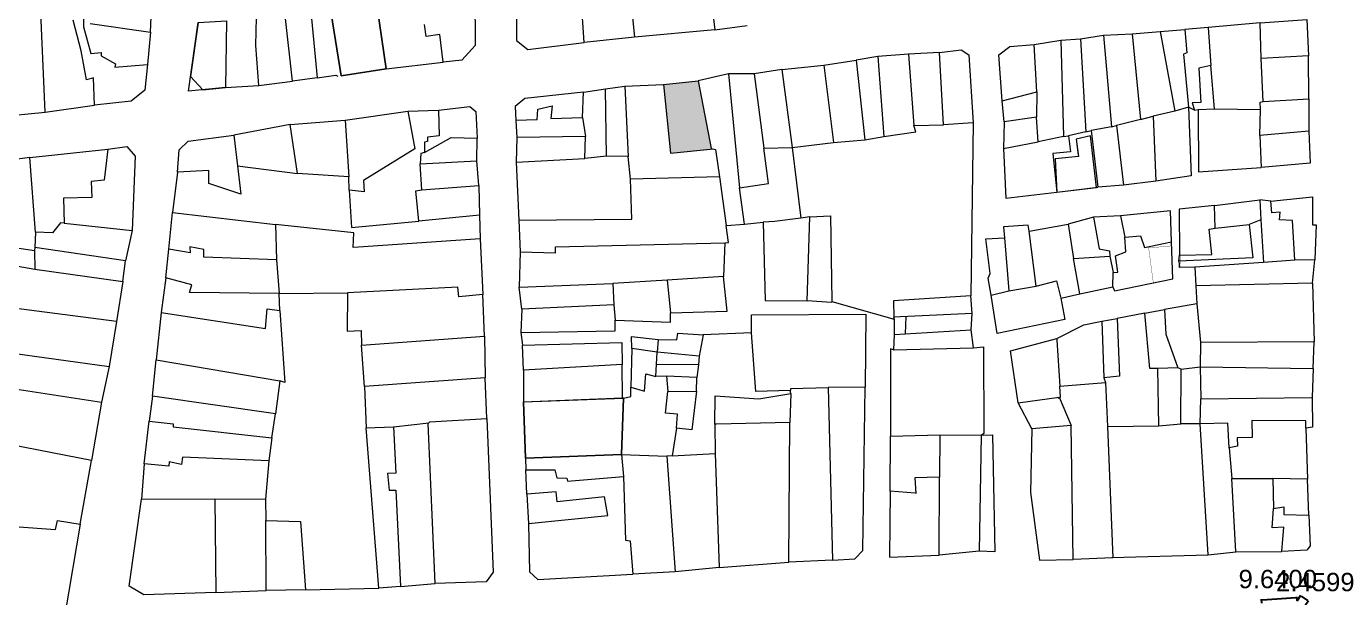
# Model space of a CAD drawing. Header units: millimetres. Extents: x 613361 to 614677, y 1317501 to 1318598.
# Drawn here: x 613711.9 to 614068.2, y 1318189.5 to 1318345.1 of the extents above; entities that cross this region are included whole.
import ezdxf

# ---------------------------------------------------------------- set-up
doc = ezdxf.new("R2010")
doc.units = ezdxf.units.MM
doc.header["$PDMODE"] = 35
doc.header["$PDSIZE"] = 0.5
for name, color, linetype in [('2', 7, 'Continuous'), ('6', 7, 'Continuous'), ('CVL_CUADCON_LIN', 8, 'Continuous'), ('CVL_CUADCON_TIT', 1, 'Continuous')]:
    doc.layers.add(name, color=color, linetype=linetype)
doc.layers.add('Nivel 2', color=7, linetype='Continuous', lineweight=0)
doc.styles.add('HECTOR LOPEZ', font='arial.ttf')
doc.dimstyles.get("Standard").update_dxf_attribs({"dimtxt": 5, "dimasz": 0.18, "dimexe": 0.18, "dimexo": 0.0625, "dimgap": 0.09, "dimtad": 0, "dimtih": 1, "dimtoh": 1, "dimdec": 4, "dimzin": 0, "dimdsep": 46, "dimtxsty": 'HECTOR LOPEZ', "dimcen": 0.09, "dimadec": 0, "dimazin": 0, "dimtfac": 1, "dimtdec": 4, "dimtofl": 0, "dimtmove": 2, "dimatfit": 3, "dimfxl": 0.18, "dimtolj": 1, "dimtzin": 0, "dimarcsym": 0})

# ---------------------------------------------------------------- blocks, each defined once
blk = doc.blocks.new('*D302')
at = {"color": 0, "linetype": 'ByBlock', "lineweight": -2, "transparency": 16777216}
for p, q in [((614048.52, 1318188), (614048.44, 1318189.09)), ((614048.64, 1318188.92), (614057.89, 1318189.59)), ((614058.14, 1318188.69), (614058.06, 1318189.78))]:
    blk.add_line(p, q, dxfattribs=at)
at = {"color": 0, "linetype": 'ByBlock', "transparency": 16777216}
for points in [[(614048.64, 1318188.95), (614048.64, 1318188.89), (614048.46, 1318188.91)], [(614057.89, 1318189.62), (614057.9, 1318189.56), (614058.07, 1318189.6)]]:
    blk.add_solid(points, dxfattribs=at)
at = {"layer": 'Defpoints', "color": 0, "linetype": 'ByBlock', "transparency": 16777216}
for p in [(614058.07, 1318189.6), (614048.53, 1318187.94), (614058.14, 1318188.63)]:
    blk.add_point(p, dxfattribs=at)
at = {"color": 0, "linetype": 'ByBlock', "lineweight": 0, "transparency": 16777216, "insert": (614052.88, 1318194.57), "char_height": 5, "attachment_point": 5, "style": 'HECTOR LOPEZ'}
blk.add_mtext('\\A1;9.6400', dxfattribs=at)
blk = doc.blocks.new('*D303')
at = {"color": 0, "linetype": 'ByBlock', "lineweight": -2, "transparency": 16777216}
for p, q in [((614058.18, 1318188.68), (614059.2, 1318190.19)), ((614059.25, 1318189.94), (614060.99, 1318188.76)), ((614060.21, 1318187.3), (614061.24, 1318188.8))]:
    blk.add_line(p, q, dxfattribs=at)
at = {"color": 0, "linetype": 'ByBlock', "transparency": 16777216}
for points in [[(614059.27, 1318189.96), (614059.23, 1318189.91), (614059.1, 1318190.04)], [(614061, 1318188.78), (614060.97, 1318188.73), (614061.14, 1318188.66)]]:
    blk.add_solid(points, dxfattribs=at)
at = {"layer": 'Defpoints', "color": 0, "linetype": 'ByBlock', "transparency": 16777216}
for p in [(614058.14, 1318188.63), (614060.18, 1318187.25), (614061.14, 1318188.66)]:
    blk.add_point(p, dxfattribs=at)
at = {"color": 0, "linetype": 'ByBlock', "lineweight": 0, "transparency": 16777216, "insert": (614063.12, 1318193.75), "char_height": 5, "attachment_point": 5, "style": 'HECTOR LOPEZ'}
blk.add_mtext('\\A1;2.4599', dxfattribs=at)

msp = doc.modelspace()

# ---------------------------------------------------------------- hatches: boundary and pattern name
at = {"true_color": 0x000000}
h = msp.add_hatch(color=18, dxfattribs=at)
h.dxf.hatch_style = 1
h.paths.add_polyline_path([(613894.95265, 1318330.20779), (613885.50765, 1318329.18979), (613887.45465, 1318310.46079), (613898.55923, 1318311.60833)])

# ---------------------------------------------------------------- linework, layer by layer
at = {"color": 1, "linetype": 'ByBlock', "lineweight": 0, "flags": 128}
for points in [[(613766.19765, 1318328.37079), (613756.17948, 1318327.3679), (613758.81965, 1318346.10579), (613766.54065, 1318346.50379), (613766.19765, 1318328.37079)], [(614001.82364, 1318315.26507), (613997.92991, 1318314.34919)], [(613997.92991, 1318314.34919), (613998.51691, 1318309.98419)], [(613997.92991, 1318314.34919), (613998.56965, 1318309.59201)], [(614003.48723, 1318301.16285), (614001.82364, 1318315.26507)], [(613998.56965, 1318309.59201), (613992.20159, 1318308.95341)], [(613998.56965, 1318309.59201), (613992.35021, 1318308.97466)], [(613992.65765, 1318299.92579), (614003.48723, 1318301.16285)]]:
    msp.add_lwpolyline(points, dxfattribs=at)
msp.add_lwpolyline([(613992.65765, 1318299.92579), (614003.48723, 1318301.16285), (614001.82364, 1318315.26507), (613997.92991, 1318314.34919), (613998.56965, 1318309.59201), (613992.20159, 1318308.95341)], close=True, dxfattribs=at)
at = {"color": 1, "linetype": 'ByBlock', "lineweight": 0}
msp.add_lwpolyline([(613847.43065, 1318242.84179), (613874.66065, 1318243.85779), (613874.14765, 1318228.46679), (613847.98465, 1318227.45679), (613847.37734, 1318242.83969)], dxfattribs=at)
at = {"layer": '2', "color": 1, "linetype": 'ByBlock', "lineweight": 0}
for p, q in [((613895.99665, 1318374.19579), (613899.48965, 1318344.09779)), ((613874.61965, 1318371.63779), (613877.65165, 1318342.04579)), ((613863.94065, 1318340.59779), (613862.25265, 1318366.59179)), ((613788.19065, 1318362.31779), (613791.23265, 1318331.05079)), ((613717.10065, 1318321.69779), (613715.62065, 1318354.95479)), ((613727.54465, 1318349.68879), (613727.52465, 1318344.86379)), ((613745.82765, 1318343.39179), (613746.18065, 1318351.82479)), ((613726.95565, 1318338.35979), (613724.71765, 1318346.72779)), ((613729.39865, 1318345.78879), (613745.82765, 1318343.39179)), ((613766.54065, 1318346.50379), (613766.19765, 1318328.37079)), ((613774.50965, 1318339.79379), (613774.71565, 1318347.46379)), ((613784.47965, 1318330.09879), (613782.48765, 1318348.01479)), ((614048.11265, 1318345.99479), (614033.94365, 1318344.69679)), ((614048.37765, 1318336.24479), (614048.11265, 1318345.99479)), ((613727.52465, 1318344.86379), (613729.55165, 1318337.66379)), ((613745.82765, 1318343.39179), (613744.96765, 1318334.60079)), ((613820.93965, 1318342.28779), (613820.46265, 1318345.48479)), ((613824.59565, 1318342.81579), (613820.93965, 1318342.28779)), ((613825.50665, 1318335.25379), (613824.59565, 1318342.81579)), ((613877.65165, 1318342.04579), (613863.94065, 1318340.59779)), ((613899.48965, 1318344.09779), (613877.65165, 1318342.04579)), ((613899.48965, 1318344.09779), (613908.32365, 1318345.26479)), ((613999.15465, 1318341.60779), (614005.44965, 1318342.60779)), ((614005.44965, 1318342.60779), (614013.22165, 1318342.95579)), ((614005.44965, 1318342.60779), (614007.58765, 1318317.63279)), ((614013.22165, 1318342.95579), (614020.83965, 1318343.65879)), ((614013.22165, 1318342.95579), (614015.45165, 1318319.70779)), ((614020.83965, 1318343.65879), (614027.59465, 1318344.20379)), ((614020.83965, 1318343.65879), (614024.83865, 1318321.94379)), ((614033.94365, 1318344.69679), (614027.59465, 1318344.20379)), ((614027.59465, 1318344.20379), (614028.09265, 1318337.80779)), ((614033.94365, 1318344.69679), (614034.66865, 1318334.39079)), ((613775.28965, 1318328.87879), (613774.50965, 1318339.79379)), ((613986.51065, 1318340.06379), (613993.76965, 1318341.27279)), ((613987.20165, 1318327.16779), (613986.51065, 1318340.06379)), ((613993.76965, 1318341.27279), (613999.15465, 1318341.60779)), ((613993.76965, 1318341.27279), (613994.54465, 1318315.07079)), ((613999.15465, 1318341.60779), (614000.58365, 1318316.32379)), ((613728.37765, 1318330.49579), (613726.95565, 1318338.35979)), ((613729.55165, 1318337.66379), (613732.34465, 1318337.93279)), ((613732.34465, 1318337.93279), (613732.40165, 1318336.96879)), ((613732.40165, 1318336.96879), (613736.27765, 1318334.80679)), ((613810.0388, 1318333.47283), (613825.50665, 1318335.25379)), ((613929.22665, 1318334.46179), (613938.00865, 1318335.83179)), ((613943.89765, 1318336.77879), (613938.00865, 1318335.83179)), ((613938.00865, 1318335.83179), (613940.43165, 1318314.10879)), ((613952.27765, 1318337.43479), (613943.89765, 1318336.77879)), ((613943.89765, 1318336.77879), (613945.60965, 1318315.00079)), ((613960.71065, 1318337.88879), (613952.27765, 1318337.43479)), ((613952.27765, 1318337.43479), (613953.77165, 1318317.99179)), ((613961.85065, 1318318.23979), (613960.71065, 1318337.88879)), ((614028.09265, 1318337.80779), (614027.23065, 1318337.44779)), ((614027.23065, 1318337.44779), (614028.59165, 1318323.03179)), ((614061.27965, 1318336.97779), (614048.37765, 1318336.24479)), ((614048.90865, 1318324.56679), (614048.37765, 1318336.24479)), ((614061.30265, 1318325.29679), (614061.27965, 1318336.97779)), ((613736.27765, 1318334.80679), (613736.13065, 1318333.89179)), ((613736.13065, 1318333.89179), (613744.96765, 1318334.60079)), ((613791.23265, 1318331.05079), (613796.30965, 1318331.68779)), ((613796.30965, 1318331.68779), (613796.87065, 1318331.43779)), ((613903.22365, 1318332.13279), (613894.95265, 1318330.20779)), ((613910.23565, 1318332.12179), (613903.22365, 1318332.13279)), ((613903.22365, 1318332.13279), (613906.21365, 1318301.06779)), ((613917.74965, 1318333.28079), (613910.23565, 1318332.12179)), ((613910.23565, 1318332.12179), (613912.85365, 1318311.87179)), ((613917.74965, 1318333.28079), (613929.22665, 1318334.46179)), ((613917.74965, 1318333.28079), (613920.57665, 1318312.01679)), ((613929.22665, 1318334.46179), (613931.84865, 1318313.39979)), ((614034.66865, 1318334.39079), (614031.37065, 1318333.66179)), ((614031.37065, 1318333.66179), (614031.93765, 1318324.31979)), ((614035.60765, 1318322.56279), (614034.66865, 1318334.39079)), ((613730.25365, 1318331.01479), (613728.37765, 1318330.49579)), ((613730.55465, 1318323.55079), (613730.25365, 1318331.01479)), ((613766.19765, 1318328.37079), (613775.28965, 1318328.87879)), ((613775.28965, 1318328.87879), (613784.47965, 1318330.09879)), ((613791.23265, 1318331.05079), (613784.47965, 1318330.09879)), ((613863.77065, 1318327.13879), (613869.71065, 1318327.98479)), ((613869.71065, 1318327.98479), (613874.99165, 1318328.72479)), ((613869.97865, 1318309.70279), (613869.71065, 1318327.98479)), ((613874.99165, 1318328.72479), (613885.50765, 1318329.18979)), ((613874.99165, 1318328.72479), (613875.92465, 1318309.58379)), ((613885.50765, 1318329.18979), (613894.95265, 1318330.20779)), ((613885.50765, 1318329.18979), (613887.45465, 1318310.46079)), ((613894.95265, 1318330.20779), (613898.52365, 1318311.79179)), ((613863.50965, 1318320.17979), (613863.77065, 1318327.13879)), ((613977.81665, 1318324.72879), (613987.20165, 1318327.16779)), ((613978.30965, 1318318.99279), (613977.81665, 1318324.72879)), ((613987.20165, 1318327.16779), (613987.19465, 1318320.26079)), ((614031.93765, 1318324.31979), (614029.60065, 1318324.20479)), ((614029.60065, 1318324.20479), (614030.17165, 1318322.22779)), ((614048.09665, 1318324.35979), (614048.90865, 1318324.56679)), ((614048.15965, 1318322.42979), (614048.09665, 1318324.35979)), ((614048.90865, 1318324.56679), (614061.30265, 1318325.29679)), ((614061.30265, 1318325.29679), (614061.35765, 1318316.51079)), ((613699.58065, 1318319.92379), (613717.10065, 1318321.69779)), ((613717.10065, 1318321.69779), (613730.55465, 1318323.55079)), ((613798.82565, 1318319.46279), (613815.88465, 1318321.89379)), ((613815.88465, 1318321.89379), (613824.26765, 1318322.24579)), ((613815.88465, 1318321.89379), (613817.77865, 1318311.69679)), ((613824.26765, 1318322.24579), (613824.46365, 1318315.18679)), ((613851.11465, 1318319.60179), (613851.29965, 1318322.49779)), ((613851.29965, 1318322.49779), (613855.25765, 1318323.38379)), ((613855.25765, 1318323.38379), (613854.87265, 1318319.92779)), ((614024.83865, 1318321.94379), (614018.95265, 1318320.53979)), ((614028.59165, 1318323.03179), (614024.83865, 1318321.94379)), ((614028.59165, 1318323.03179), (614029.31865, 1318304.34579)), ((614030.17165, 1318322.22779), (614028.59165, 1318323.03179)), ((614030.17165, 1318322.22779), (614031.18765, 1318322.38579)), ((614031.18765, 1318322.38579), (614035.60765, 1318322.56279)), ((614031.18765, 1318322.38579), (614031.24365, 1318305.42279)), ((614035.60765, 1318322.56279), (614048.15965, 1318322.42979)), ((614048.00165, 1318315.26779), (614048.15965, 1318322.42979)), ((613783.89365, 1318318.26179), (613768.51465, 1318315.43379)), ((613783.89365, 1318318.26179), (613798.82565, 1318319.46279)), ((613785.85765, 1318304.96679), (613783.89365, 1318318.26179)), ((613798.82565, 1318319.46279), (613799.83765, 1318304.07979)), ((613851.11465, 1318319.60179), (613845.32265, 1318319.41779)), ((613845.32265, 1318319.41779), (613845.55565, 1318314.74679)), ((613854.87265, 1318319.92779), (613863.50965, 1318320.17979)), ((613863.50965, 1318320.17979), (613864.25365, 1318315.05379)), ((613953.77165, 1318317.99179), (613961.85065, 1318318.23979)), ((613954.29065, 1318316.26779), (613953.77165, 1318317.99179)), ((613969.92665, 1318318.74279), (613961.85065, 1318318.23979)), ((613969.92665, 1318318.74279), (613969.25765, 1318271.65879)), ((613978.30965, 1318318.99279), (613978.20265, 1318311.77979)), ((613987.19465, 1318320.26079), (613978.30965, 1318318.99279)), ((613987.64265, 1318313.60979), (613987.19465, 1318320.26079)), ((614007.58765, 1318317.63279), (614002.05465, 1318316.68679)), ((614007.58765, 1318317.63279), (614008.95765, 1318318.04579)), ((614015.45165, 1318319.70779), (614008.95765, 1318318.04579)), ((614008.95765, 1318318.04579), (614010.88865, 1318301.80479)), ((614015.45165, 1318319.70779), (614018.95265, 1318320.53979)), ((614018.95265, 1318320.53979), (614019.67265, 1318302.92079)), ((613768.51465, 1318315.43379), (613769.48165, 1318307.05879)), ((613821.27265, 1318313.64579), (613820.40965, 1318313.53979)), ((613820.40965, 1318313.53979), (613820.42765, 1318310.64479)), ((613820.42765, 1318310.64479), (613827.71865, 1318314.74879)), ((613824.46365, 1318315.18679), (613821.21365, 1318314.86479)), ((613821.21365, 1318314.86479), (613821.27265, 1318313.64579)), ((613827.71865, 1318314.74879), (613834.78365, 1318314.58479)), ((613834.66965, 1318308.43879), (613834.78365, 1318314.58479)), ((613845.55565, 1318314.74679), (613845.39365, 1318308.09279)), ((613864.25365, 1318315.05379), (613845.55565, 1318314.74679)), ((613864.08865, 1318309.00979), (613864.25365, 1318315.05379)), ((613931.84865, 1318313.39979), (613940.43165, 1318314.10879)), ((613940.43165, 1318314.10879), (613945.60965, 1318315.00079)), ((613945.60965, 1318315.00079), (613954.29065, 1318316.26779)), ((613978.20265, 1318311.77979), (613987.64265, 1318313.60979)), ((613994.54465, 1318315.07079), (613987.64265, 1318313.60979)), ((613994.54465, 1318315.07079), (613995.86465, 1318315.23079)), ((614000.58365, 1318316.32379), (613995.86465, 1318315.23079)), ((613995.86465, 1318315.23079), (613996.45165, 1318310.86579)), ((614000.58365, 1318316.32379), (614002.05465, 1318316.68679)), ((614002.05465, 1318316.68679), (614003.88065, 1318301.20779)), ((614061.35765, 1318316.51079), (614048.00165, 1318315.26779)), ((614048.00165, 1318315.26779), (614048.30965, 1318306.58479)), ((613712.91065, 1318309.28179), (613734.18765, 1318311.58479)), ((613734.18765, 1318311.58479), (613733.22365, 1318303.19979)), ((613817.77865, 1318311.69679), (613803.85865, 1318303.03579)), ((613819.41265, 1318310.43579), (613819.22665, 1318307.64179)), ((613820.42765, 1318310.64479), (613819.41265, 1318310.43579)), ((613887.45465, 1318310.46079), (613899.13465, 1318311.66779)), ((613898.52365, 1318311.79179), (613899.74465, 1318311.54479)), ((613899.74465, 1318311.54479), (613900.80765, 1318304.08479)), ((613912.85365, 1318311.87179), (613920.57665, 1318312.01679)), ((613914.13365, 1318302.22979), (613912.85365, 1318311.87179)), ((613920.57665, 1318312.01679), (613931.84865, 1318313.39979)), ((613920.57665, 1318312.01679), (613922.93265, 1318292.78179)), ((613996.45165, 1318310.86579), (613991.57565, 1318310.38179)), ((613991.57565, 1318310.38179), (613992.65765, 1318299.92579)), ((613712.91065, 1318309.28179), (613685.08565, 1318305.67279)), ((613714.51165, 1318288.97579), (613712.91065, 1318309.28179)), ((613769.48165, 1318307.05879), (613785.85765, 1318304.96679)), ((613769.48165, 1318307.05879), (613770.44465, 1318299.34479)), ((613819.22665, 1318307.64179), (613834.66965, 1318308.43879)), ((613819.72865, 1318300.48379), (613819.22665, 1318307.64179)), ((613835.22065, 1318301.68679), (613834.66965, 1318308.43879)), ((613845.39365, 1318308.09279), (613864.08865, 1318309.00979)), ((613845.39365, 1318308.09279), (613846.10365, 1318292.25079)), ((613869.97865, 1318309.70279), (613864.08865, 1318309.00979)), ((613875.92465, 1318309.58379), (613869.97865, 1318309.70279)), ((613876.57265, 1318303.44179), (613875.92465, 1318309.58379)), ((614031.24365, 1318305.42279), (614048.30965, 1318306.58479)), ((613733.22365, 1318303.19979), (613729.66865, 1318302.82379)), ((613729.66865, 1318302.82379), (613729.84965, 1318298.40679)), ((613753.18165, 1318305.29179), (613751.77665, 1318294.31379)), ((613761.71465, 1318305.79679), (613753.18165, 1318305.29179)), ((613761.68665, 1318302.29179), (613761.71465, 1318305.79679)), ((613799.83765, 1318304.07979), (613785.85765, 1318304.96679)), ((613799.91065, 1318300.47379), (613799.83765, 1318304.07979)), ((613803.85865, 1318303.03579), (613804.03065, 1318299.93879)), ((613900.80765, 1318304.08479), (613876.57265, 1318303.44179)), ((613876.89565, 1318292.57479), (613876.57265, 1318303.44179)), ((613900.80765, 1318304.08479), (613902.61965, 1318290.78879)), ((614019.67265, 1318302.92079), (614010.88865, 1318301.80479)), ((614029.31865, 1318304.34579), (614019.67265, 1318302.92079)), ((613770.44465, 1318299.34479), (613761.68665, 1318302.29179)), ((613804.03065, 1318299.93879), (613799.91065, 1318300.47379)), ((613799.91065, 1318300.47379), (613800.58465, 1318290.26979)), ((613818.05365, 1318300.21979), (613819.72865, 1318300.48379)), ((613818.91865, 1318291.99779), (613818.05365, 1318300.21979)), ((613819.72865, 1318300.48379), (613835.22065, 1318301.68679)), ((613835.22065, 1318301.68679), (613835.42365, 1318293.66379)), ((613906.21365, 1318301.06779), (613914.13365, 1318302.22979)), ((613907.59665, 1318291.17179), (613906.21365, 1318301.06779)), ((613992.65765, 1318299.92579), (614003.88065, 1318301.20779)), ((614010.88865, 1318301.80479), (614003.88065, 1318301.20779)), ((613729.84965, 1318298.40679), (613722.12665, 1318298.26179)), ((613722.12665, 1318298.26179), (613722.27065, 1318291.45779)), ((614035.67065, 1318296.30579), (614025.97165, 1318295.23679)), ((614035.67065, 1318296.30579), (614047.95865, 1318297.84779)), ((614035.86265, 1318290.11079), (614035.67065, 1318296.30579)), ((614051.00965, 1318297.40779), (614047.95865, 1318297.84779)), ((614047.95865, 1318297.84779), (614048.24665, 1318292.36479)), ((614051.28365, 1318294.31079), (614051.00965, 1318297.40779)), ((613750.82265, 1318284.40479), (613751.77665, 1318294.31379)), ((613751.77665, 1318294.31379), (613779.84665, 1318291.11879)), ((613835.42365, 1318293.66379), (613818.91865, 1318291.99779)), ((613835.42365, 1318293.66379), (613835.56565, 1318287.21479)), ((613846.10365, 1318292.25079), (613876.89565, 1318292.57479)), ((613846.10365, 1318292.25079), (613846.51365, 1318283.61879)), ((613922.93265, 1318292.78179), (613915.77365, 1318291.92879)), ((613925.36965, 1318293.20179), (613922.93265, 1318292.78179)), ((613924.70065, 1318270.29279), (613925.36965, 1318293.20179)), ((613925.36965, 1318293.20179), (613931.05965, 1318293.43679)), ((613931.05965, 1318293.43679), (613931.40765, 1318270.32979)), ((614002.66065, 1318293.12579), (613995.76165, 1318291.15679)), ((614010.07765, 1318293.42079), (614002.66065, 1318293.12579)), ((614002.66065, 1318293.12579), (614004.23965, 1318284.44979)), ((614023.68765, 1318294.76679), (614010.07765, 1318293.42079)), ((614010.07765, 1318293.42079), (614011.23165, 1318287.68779)), ((614023.94465, 1318286.33679), (614023.68765, 1318294.76679)), ((614025.97165, 1318295.23679), (614026.10065, 1318282.74379)), ((614048.24665, 1318292.36479), (614045.05365, 1318291.07679)), ((614048.24665, 1318292.36479), (614048.98065, 1318280.73779)), ((614053.51865, 1318294.47579), (614051.28365, 1318294.31079)), ((614053.32865, 1318292.39279), (614053.51865, 1318294.47579)), ((614056.88665, 1318292.20979), (614053.32865, 1318292.39279)), ((614057.51365, 1318281.34479), (614056.88665, 1318292.20979)), ((613714.51165, 1318288.97579), (613714.28365, 1318284.81079)), ((613719.13665, 1318288.84979), (613714.51165, 1318288.97579)), ((613721.30465, 1318291.55379), (613719.13665, 1318288.84979)), ((613722.27065, 1318291.45779), (613721.30465, 1318291.55379)), ((613722.27065, 1318291.45779), (613740.77965, 1318289.47879)), ((613740.77965, 1318289.47879), (613739.00265, 1318281.24079)), ((613801.20365, 1318288.80079), (613779.84665, 1318291.11879)), ((613779.84665, 1318291.11879), (613780.16165, 1318281.47079)), ((613800.58465, 1318290.26979), (613818.91865, 1318291.99779)), ((613801.02565, 1318284.78679), (613801.20365, 1318288.80079)), ((613902.61965, 1318290.78879), (613907.59665, 1318291.17179)), ((613903.25865, 1318286.17079), (613902.61965, 1318290.78879)), ((613907.59665, 1318291.17179), (613912.67465, 1318291.75879)), ((613915.77365, 1318291.92879), (613912.67465, 1318291.75879)), ((613912.67465, 1318291.75879), (613913.21565, 1318270.38079)), ((613984.88965, 1318290.89279), (613978.18465, 1318290.44879)), ((613978.18465, 1318290.44879), (613978.40565, 1318287.50479)), ((613985.15365, 1318289.26979), (613984.88965, 1318290.89279)), ((613985.15365, 1318289.26979), (613995.76165, 1318291.15679)), ((613987.07665, 1318274.34879), (613985.15365, 1318289.26979)), ((613995.76165, 1318291.15679), (613997.24365, 1318281.87079)), ((614034.18765, 1318289.79679), (614035.86265, 1318290.11079)), ((614034.94165, 1318282.89479), (614034.18765, 1318289.79679)), ((614035.86265, 1318290.11079), (614045.05365, 1318291.07679)), ((614045.05365, 1318291.07679), (614046.07665, 1318281.99179)), ((613706.91365, 1318285.12479), (613714.18665, 1318283.99679)), ((613835.56565, 1318287.21479), (613802.49865, 1318284.89679)), ((613835.56565, 1318287.21479), (613836.32065, 1318272.08479)), ((613856.10865, 1318285.04379), (613902.24265, 1318286.06379)), ((613856.16965, 1318283.41879), (613856.10865, 1318285.04379)), ((613902.24265, 1318286.06379), (613901.89365, 1318276.97079)), ((613902.24265, 1318286.06379), (613903.25865, 1318286.17079)), ((613978.40565, 1318287.50479), (613979.61465, 1318273.03679)), ((614011.23165, 1318287.68779), (614015.49865, 1318288.01679)), ((614011.51065, 1318283.67779), (614011.23165, 1318287.68779)), ((614015.49865, 1318288.01679), (614016.53465, 1318284.87379)), ((614016.53465, 1318284.87379), (614023.94465, 1318286.33679)), ((614024.26165, 1318276.28279), (614023.94465, 1318286.33679)), ((613714.28365, 1318284.81079), (613714.18665, 1318283.99679)), ((613714.18665, 1318283.99679), (613714.26965, 1318278.91879)), ((613739.00265, 1318281.24079), (613714.28365, 1318284.81079)), ((613749.95665, 1318276.57879), (613750.82265, 1318284.40479)), ((613756.62165, 1318283.42179), (613750.82265, 1318284.40479)), ((613760.32565, 1318284.30579), (613756.56065, 1318284.99579)), ((613756.56065, 1318284.99579), (613756.62165, 1318283.42179)), ((613760.28765, 1318282.22379), (613760.32565, 1318284.30579)), ((613780.16165, 1318281.47079), (613760.28765, 1318282.22379)), ((613780.16165, 1318281.47079), (613780.87965, 1318272.28279)), ((613802.49865, 1318284.89679), (613801.02565, 1318284.78679)), ((613846.51365, 1318283.61879), (613846.21765, 1318274.01879)), ((613846.51365, 1318283.61879), (613856.16965, 1318283.41879)), ((613997.24365, 1318281.87079), (614007.14865, 1318282.43479)), ((613998.98165, 1318272.18079), (613997.24365, 1318281.87079)), ((614004.23965, 1318284.44979), (614007.03765, 1318283.90679)), ((614007.03765, 1318283.90679), (614007.14865, 1318282.43479)), ((614007.14865, 1318282.43479), (614008.04065, 1318278.02079)), ((614008.67265, 1318282.59479), (614011.51065, 1318283.67779)), ((614009.31065, 1318278.07879), (614008.67265, 1318282.59479)), ((614025.90765, 1318281.11679), (614026.10065, 1318282.74379)), ((614046.07665, 1318281.99179), (614025.90765, 1318281.11679)), ((614026.07165, 1318279.39079), (614026.00465, 1318281.92979)), ((614026.10065, 1318282.74379), (614034.94165, 1318282.89479)), ((614062.95065, 1318281.47679), (614057.51365, 1318281.34479)), ((614062.38065, 1318275.12479), (614062.95065, 1318281.47679)), ((613709.64065, 1318279.75679), (613714.26965, 1318278.91879)), ((613714.26965, 1318278.91879), (613738.27565, 1318275.54879)), ((613738.27565, 1318275.54879), (613739.00265, 1318281.24079)), ((614007.96265, 1318274.16079), (614008.04065, 1318278.02079)), ((614008.04065, 1318278.02079), (614009.31065, 1318278.07879)), ((614030.28865, 1318279.51679), (614026.07165, 1318279.39079)), ((614048.98065, 1318280.73779), (614030.28865, 1318279.51679)), ((614030.28865, 1318279.51679), (614030.57465, 1318274.38879)), ((614057.51365, 1318281.34479), (614048.98065, 1318280.73779)), ((613738.27565, 1318275.54879), (613736.51465, 1318264.67079)), ((613749.95665, 1318276.57879), (613748.69565, 1318267.12579)), ((613757.03265, 1318274.63779), (613749.95665, 1318276.57879)), ((613756.43565, 1318272.55179), (613757.03265, 1318274.63779)), ((613846.21765, 1318274.01879), (613871.77165, 1318275.02479)), ((613886.55365, 1318275.91979), (613871.77165, 1318275.02479)), ((613871.77165, 1318275.02479), (613872.01165, 1318269.23679)), ((613901.89365, 1318276.97079), (613886.55365, 1318275.91979)), ((613886.55365, 1318275.91979), (613887.47365, 1318267.03779)), ((613902.86765, 1318267.52979), (613901.89365, 1318276.97079)), ((613979.61465, 1318273.03679), (613987.07665, 1318274.34879)), ((613987.07665, 1318274.34879), (613992.60665, 1318275.75079)), ((613992.60665, 1318275.75079), (613993.80465, 1318271.08479)), ((614008.37665, 1318272.99479), (614024.26165, 1318276.28279)), ((614062.38065, 1318275.12479), (614030.57465, 1318274.38879)), ((614030.57465, 1318274.38879), (614030.85965, 1318269.51479)), ((614062.38065, 1318275.12479), (614062.78565, 1318259.17979)), ((613780.87965, 1318272.28279), (613756.43565, 1318272.55179)), ((613780.87965, 1318272.28279), (613799.47765, 1318272.48779)), ((613781.01065, 1318267.71279), (613780.87965, 1318272.28279)), ((613799.47765, 1318272.48779), (613799.33965, 1318262.02479)), ((613829.55065, 1318274.02679), (613799.47765, 1318272.48779)), ((613829.82065, 1318271.43879), (613829.55065, 1318274.02679)), ((613836.32065, 1318272.08479), (613829.82065, 1318271.43879)), ((613836.79865, 1318260.71079), (613836.32065, 1318272.08479)), ((613846.96665, 1318268.02979), (613846.21765, 1318274.01879)), ((613969.25765, 1318271.65879), (613948.22865, 1318270.27179)), ((613969.64265, 1318266.88679), (613969.25765, 1318271.65879)), ((613974.84565, 1318271.84279), (613979.61465, 1318273.03679)), ((613976.43565, 1318261.38879), (613974.84565, 1318271.84279)), ((613993.80465, 1318271.08479), (613998.98165, 1318272.18079)), ((613993.80465, 1318271.08479), (613994.85765, 1318265.25079)), ((613998.98165, 1318272.18079), (614007.96265, 1318274.16079)), ((614007.96265, 1318274.16079), (614008.37665, 1318272.99479)), ((613736.51465, 1318264.67079), (613707.83165, 1318268.42079)), ((613777.12865, 1318262.76479), (613777.55265, 1318268.09979)), ((613777.55265, 1318268.09979), (613781.01065, 1318267.71279)), ((613781.01065, 1318267.71279), (613782.35365, 1318248.06479)), ((613846.96665, 1318268.02979), (613846.65165, 1318261.67979)), ((613872.01165, 1318269.23679), (613846.96665, 1318268.02979)), ((613872.01165, 1318269.23679), (613872.39365, 1318265.07379)), ((613887.47365, 1318267.03779), (613902.86765, 1318267.52979)), ((613913.21565, 1318270.38079), (613924.70065, 1318270.29279)), ((613931.30965, 1318269.87279), (613924.70065, 1318270.29279)), ((613931.40765, 1318270.32979), (613931.30965, 1318269.87279)), ((613931.35865, 1318270.10179), (613948.41165, 1318265.29579)), ((613948.22865, 1318270.27179), (613948.28265, 1318265.57379)), ((614016.64665, 1318266.94679), (614022.02665, 1318267.99279)), ((614030.85965, 1318269.51479), (614022.02665, 1318267.99279)), ((614022.02665, 1318267.99279), (614022.42465, 1318261.23979)), ((614030.85965, 1318269.51479), (614031.78965, 1318258.95579)), ((613736.51465, 1318264.67079), (613734.50865, 1318252.47079)), ((613748.69565, 1318267.12579), (613747.30265, 1318254.26879)), ((613748.69565, 1318267.12579), (613777.12865, 1318262.76479)), ((613872.36065, 1318262.12779), (613872.39365, 1318265.07379)), ((613872.39365, 1318265.07379), (613887.43865, 1318264.49779)), ((613887.43865, 1318264.49779), (613887.47365, 1318267.03779)), ((613909.47965, 1318266.49979), (613940.67965, 1318266.67479)), ((613909.51065, 1318261.62479), (613909.47965, 1318266.49979)), ((613940.67965, 1318266.67479), (613940.49965, 1318246.81579)), ((613969.64265, 1318266.88679), (613948.15465, 1318265.85279)), ((613948.15465, 1318265.85279), (613948.41165, 1318265.29579)), ((613948.41165, 1318265.29579), (613948.38765, 1318261.13079)), ((613951.53865, 1318266.01579), (613951.38165, 1318261.32179)), ((613969.31465, 1318262.46679), (613969.64265, 1318266.88679)), ((613994.85765, 1318265.25079), (613976.43565, 1318261.38879)), ((613992.65465, 1318260.05779), (614000.05065, 1318263.75579)), ((614000.05065, 1318263.75579), (614004.92265, 1318264.79879)), ((614004.92265, 1318264.79879), (614009.08465, 1318265.53279)), ((614004.92265, 1318264.79879), (614005.52765, 1318249.36279)), ((614016.64665, 1318266.94679), (614009.08465, 1318265.53279)), ((614009.08465, 1318265.53279), (614009.74265, 1318249.79279)), ((614018.01165, 1318251.92079), (614016.64665, 1318266.94679)), ((613799.33965, 1318262.02479), (613803.14965, 1318262.24979)), ((613803.14965, 1318262.24979), (613803.27565, 1318258.28879)), ((613803.27565, 1318258.28879), (613836.79865, 1318260.71079)), ((613836.79865, 1318260.71079), (613836.97265, 1318249.33579)), ((613846.65165, 1318261.67979), (613872.36065, 1318262.12779)), ((613846.65165, 1318261.67979), (613847.12965, 1318258.27979)), ((613876.91365, 1318257.37979), (613876.84265, 1318260.62979)), ((613876.84265, 1318260.62979), (613884.06365, 1318259.80679)), ((613889.19565, 1318259.73379), (613889.43865, 1318261.51279)), ((613889.43865, 1318261.51279), (613896.35265, 1318261.04379)), ((613896.35265, 1318261.04379), (613895.27165, 1318255.24779)), ((613909.51065, 1318261.62479), (613896.35265, 1318261.04379)), ((613910.72865, 1318245.63379), (613909.51065, 1318261.62479)), ((613948.38765, 1318261.13079), (613948.15965, 1318256.96479)), ((613948.38765, 1318261.13079), (613969.31465, 1318262.46679)), ((613970.00665, 1318257.49379), (613969.31465, 1318262.46679)), ((614022.42465, 1318261.23979), (614025.63265, 1318252.11579)), ((613804.05865, 1318247.01879), (613803.27565, 1318258.28879)), ((613847.12965, 1318258.27979), (613874.15965, 1318258.93879)), ((613847.42765, 1318251.42479), (613847.12965, 1318258.27979)), ((613874.15965, 1318258.93879), (613874.24865, 1318252.94679)), ((613876.91365, 1318257.37979), (613876.62465, 1318246.81479)), ((613883.83165, 1318256.30079), (613876.91365, 1318257.37979)), ((613884.06365, 1318259.80679), (613883.83165, 1318256.30079)), ((613884.06365, 1318259.80679), (613889.19565, 1318259.73379)), ((613948.15965, 1318256.96479), (613947.34465, 1318257.26579)), ((613947.34465, 1318257.26579), (613947.39265, 1318233.44679)), ((613948.15965, 1318256.96479), (613970.00665, 1318257.49379)), ((613970.00665, 1318257.49379), (613972.69865, 1318257.76279)), ((613972.69865, 1318257.76279), (613972.79565, 1318234.19779)), ((613980.07365, 1318256.73679), (613992.65465, 1318260.05779)), ((613982.14365, 1318242.57879), (613980.07365, 1318256.73679)), ((613992.65465, 1318260.05779), (613992.65765, 1318259.65179)), ((613992.65765, 1318259.65179), (613993.49865, 1318247.06079)), ((614031.78965, 1318258.95579), (614031.72965, 1318252.35279)), ((614062.78565, 1318259.17979), (614031.78965, 1318258.95579)), ((614062.47565, 1318251.91579), (614062.78565, 1318259.17979)), ((613705.67065, 1318256.42279), (613734.50865, 1318252.47079)), ((613746.34865, 1318244.41079), (613747.30265, 1318254.26879)), ((613747.30265, 1318254.26879), (613781.02965, 1318248.56579)), ((613874.24865, 1318252.94679), (613847.42765, 1318251.42479)), ((613874.40665, 1318243.90679), (613874.24865, 1318252.94679)), ((613883.46565, 1318249.74779), (613883.83165, 1318256.30079)), ((613895.08365, 1318252.85979), (613883.64865, 1318253.02379)), ((613895.27165, 1318255.24779), (613883.83165, 1318256.30079)), ((613895.27165, 1318255.24779), (613895.08365, 1318252.85979)), ((613734.50865, 1318252.47079), (613732.48665, 1318242.70779)), ((613847.42765, 1318251.42479), (613847.43065, 1318242.84179)), ((613880.39165, 1318245.71779), (613880.71765, 1318250.44279)), ((613880.71765, 1318250.44279), (613883.46565, 1318249.74779)), ((613886.36165, 1318249.81479), (613883.46565, 1318249.74779)), ((613894.64765, 1318249.45479), (613886.36165, 1318249.81479)), ((613886.36165, 1318249.81479), (613886.74465, 1318245.60079)), ((613894.56965, 1318245.69579), (613894.64765, 1318249.45479)), ((613895.08365, 1318252.85979), (613894.64765, 1318249.45479)), ((614009.74265, 1318249.79279), (614005.52765, 1318249.36279)), ((614020.19665, 1318251.93379), (614018.01165, 1318251.92079)), ((614025.63265, 1318252.11579), (614020.19665, 1318251.93379)), ((614020.44765, 1318236.29179), (614020.19665, 1318251.93379)), ((614026.55065, 1318251.71479), (614025.63265, 1318252.11579)), ((614026.44065, 1318236.83379), (614026.55065, 1318251.71479)), ((614026.55065, 1318251.71479), (614031.72965, 1318252.35279)), ((614031.72965, 1318252.35279), (614031.88565, 1318243.66979)), ((614031.72965, 1318252.35279), (614062.47565, 1318251.91579)), ((614062.47565, 1318251.91579), (614062.22065, 1318243.99179)), ((613694.13465, 1318248.58779), (613732.48665, 1318242.70779)), ((613781.02965, 1318248.56579), (613779.86665, 1318239.56979)), ((613782.35365, 1318248.06479), (613781.02965, 1318248.56579)), ((613836.97265, 1318249.33579), (613804.05865, 1318247.01879)), ((613804.05865, 1318247.01879), (613804.58665, 1318235.79779)), ((613837.39765, 1318238.26579), (613836.97265, 1318249.33579)), ((613876.69065, 1318244.27579), (613876.62465, 1318246.81479)), ((613876.62465, 1318246.81479), (613880.39165, 1318245.71779)), ((613920.07765, 1318245.88879), (613910.72865, 1318245.63379)), ((613920.23465, 1318245.07679), (613920.07765, 1318245.88879)), ((613920.15665, 1318245.48279), (613920.27665, 1318246.49979)), ((613920.27665, 1318246.49979), (613930.38765, 1318246.70879)), ((613940.49965, 1318246.81579), (613930.38765, 1318246.70879)), ((613930.38765, 1318246.70879), (613931.59765, 1318199.73679)), ((613939.81365, 1318202.37279), (613940.49965, 1318246.81579)), ((613993.49865, 1318247.06079), (614005.99265, 1318248.09579)), ((613993.66965, 1318244.11579), (613993.49865, 1318247.06079)), ((614005.52765, 1318249.36279), (614005.99265, 1318248.09579)), ((614005.99265, 1318248.09579), (614006.47465, 1318236.11279)), ((613732.48665, 1318242.70779), (613729.68965, 1318226.89779)), ((613746.34865, 1318244.41079), (613745.47665, 1318237.54979)), ((613779.86665, 1318239.56979), (613746.34865, 1318244.41079)), ((613847.43065, 1318242.84179), (613874.40665, 1318243.90679)), ((613847.43065, 1318242.84179), (613847.98465, 1318227.45679)), ((613874.14765, 1318228.46679), (613874.66065, 1318243.85779)), ((613874.66065, 1318243.85779), (613874.40665, 1318243.90679)), ((613874.66065, 1318243.85779), (613876.69065, 1318244.27579)), ((613886.12065, 1318239.70679), (613886.74465, 1318245.60079)), ((613886.74465, 1318245.60079), (613894.56965, 1318245.69579)), ((613894.56965, 1318245.69579), (613893.26365, 1318235.17579)), ((613899.50365, 1318236.78479), (613899.60765, 1318244.45379)), ((613899.60765, 1318244.45379), (613911.50365, 1318243.60679)), ((613911.50365, 1318243.60679), (613920.23465, 1318245.07679)), ((613920.23465, 1318245.07679), (613919.92865, 1318237.20379)), ((613982.14365, 1318242.57879), (613993.36465, 1318244.06379)), ((613985.89865, 1318235.48979), (613982.14365, 1318242.57879)), ((613993.06165, 1318243.80779), (613993.66965, 1318244.11579)), ((613993.36465, 1318244.06379), (613996.56365, 1318236.36179)), ((614031.72565, 1318236.81279), (614031.88565, 1318243.66979)), ((614031.88565, 1318243.66979), (614062.22065, 1318243.99179)), ((614062.22065, 1318243.99179), (614062.32165, 1318235.96779)), ((613778.84065, 1318233.01279), (613779.86665, 1318239.56979)), ((613889.32365, 1318239.47079), (613886.12065, 1318239.70679)), ((613889.04265, 1318235.65979), (613889.32365, 1318239.47079)), ((613744.07665, 1318225.91179), (613745.47665, 1318237.54979)), ((613745.47665, 1318237.54979), (613751.98565, 1318236.87479)), ((613751.98565, 1318236.87479), (613751.99065, 1318236.01179)), ((613751.99065, 1318236.01179), (613778.84065, 1318233.01279)), ((613804.58665, 1318235.79779), (613812.00365, 1318236.04179)), ((613807.96065, 1318192.13879), (613804.58665, 1318235.79779)), ((613812.00365, 1318236.04179), (613821.62665, 1318237.13679)), ((613812.00365, 1318236.04179), (613812.59165, 1318223.44979)), ((613821.39965, 1318236.90679), (613821.85365, 1318237.36679)), ((613823.34965, 1318193.39379), (613821.39965, 1318236.90679)), ((613821.85365, 1318237.36679), (613837.39765, 1318238.26579)), ((613889.04265, 1318235.65979), (613887.92165, 1318228.13679)), ((613893.26365, 1318235.17579), (613889.04265, 1318235.65979)), ((613899.96065, 1318236.78679), (613899.50365, 1318236.78479)), ((613899.50365, 1318236.78479), (613899.65565, 1318228.81179)), ((613919.92865, 1318237.20379), (613899.96065, 1318236.78679)), ((613919.71065, 1318199.21379), (613919.92865, 1318237.20379)), ((613996.56365, 1318236.36179), (613985.89865, 1318235.48979)), ((613997.14865, 1318199.95079), (613996.56365, 1318236.36179)), ((614006.47465, 1318236.11279), (614020.44765, 1318236.29179)), ((614006.47465, 1318236.11279), (614007.91865, 1318200.41779)), ((614020.44765, 1318236.29179), (614026.44065, 1318236.83379)), ((614031.72565, 1318236.81279), (614026.44065, 1318236.83379)), ((614039.24465, 1318237.05779), (614031.72565, 1318236.81279)), ((614033.93165, 1318201.22279), (614031.72565, 1318236.81279)), ((614039.59165, 1318230.30479), (614039.24465, 1318237.05779)), ((614060.48165, 1318237.68379), (614045.79565, 1318237.75479)), ((614045.79565, 1318237.75479), (614045.87565, 1318233.13279)), ((614060.54465, 1318235.70379), (614060.48165, 1318237.68379)), ((614062.32165, 1318235.96779), (614060.54465, 1318235.70379)), ((614060.54465, 1318235.70379), (614060.98865, 1318221.73979)), ((613729.68965, 1318226.89779), (613701.65565, 1318232.27679)), ((613778.84065, 1318233.01279), (613778.06665, 1318226.81179)), ((613947.28365, 1318218.51479), (613947.39265, 1318233.44679)), ((613947.39265, 1318233.44679), (613960.85665, 1318233.87679)), ((613960.85665, 1318233.87679), (613960.72565, 1318222.29679)), ((613960.85665, 1318233.87679), (613972.84965, 1318233.74079)), ((613972.03665, 1318233.68579), (613971.57465, 1318202.19479)), ((613972.79565, 1318234.19779), (613972.03665, 1318233.68579)), ((614045.87565, 1318233.13279), (614041.81065, 1318233.00879)), ((614041.81065, 1318233.00879), (614041.92665, 1318230.72379)), ((613847.98465, 1318227.45679), (613874.14765, 1318228.46679)), ((613874.14765, 1318228.46679), (613874.64265, 1318222.47579)), ((613874.14765, 1318228.46679), (613886.49865, 1318228.02779)), ((613887.92165, 1318228.13679), (613886.49865, 1318228.02779)), ((613886.49865, 1318228.02779), (613888.72965, 1318196.60279)), ((613887.92165, 1318228.13679), (613899.65565, 1318228.81179)), ((613899.65565, 1318228.81179), (613900.71465, 1318197.78679)), ((614041.92665, 1318230.72379), (614039.59165, 1318230.30479)), ((614039.59165, 1318230.30479), (614040.35565, 1318221.97979)), ((613726.64765, 1318209.51079), (613729.68965, 1318226.89779)), ((613744.07665, 1318225.91179), (613743.32365, 1318216.35879)), ((613750.83865, 1318225.28879), (613744.07665, 1318225.91179)), ((613750.93265, 1318226.50879), (613750.83865, 1318225.28879)), ((613754.24065, 1318225.76479), (613750.93265, 1318226.50879)), ((613754.53265, 1318227.79779), (613754.24065, 1318225.76479)), ((613778.06665, 1318226.81179), (613754.53265, 1318227.79779)), ((613778.06665, 1318226.81179), (613777.16665, 1318216.34479)), ((613847.98465, 1318227.45679), (613848.00465, 1318224.30779)), ((613812.59165, 1318223.44979), (613810.40665, 1318223.28579)), ((613810.40665, 1318223.28579), (613810.84165, 1318218.81879)), ((613848.35065, 1318217.65679), (613848.00465, 1318224.30779)), ((613848.00465, 1318224.30779), (613855.98265, 1318224.30179)), ((613855.98265, 1318224.30179), (613856.45365, 1318222.12079)), ((613856.45365, 1318222.12079), (613859.24865, 1318222.08579)), ((613859.24865, 1318222.08579), (613859.40665, 1318221.22279)), ((613859.40665, 1318221.22279), (613874.64265, 1318222.47579)), ((613874.64265, 1318222.47579), (613875.20965, 1318205.16079)), ((613960.72565, 1318222.29679), (613954.01965, 1318222.10679)), ((613954.01965, 1318222.10679), (613954.24865, 1318217.89279)), ((613960.60565, 1318201.06679), (613960.72565, 1318222.29679)), ((614041.49765, 1318201.97579), (614040.35565, 1318221.97979)), ((614040.35565, 1318221.97979), (614051.53565, 1318221.94079)), ((614051.53565, 1318221.94079), (614051.68865, 1318213.81579)), ((614060.98865, 1318221.73979), (614051.53565, 1318221.94079)), ((614061.35465, 1318211.93979), (614060.98865, 1318221.73979)), ((613810.84165, 1318218.81879), (613812.62065, 1318218.77779)), ((613812.62065, 1318218.77779), (613813.90365, 1318192.52779)), ((613856.27365, 1318218.31079), (613848.35065, 1318217.65679)), ((613848.35065, 1318217.65679), (613848.80765, 1318209.68579)), ((613856.59665, 1318215.56979), (613856.27365, 1318218.31079)), ((613947.28365, 1318218.51479), (613947.09165, 1318200.53479)), ((613954.14665, 1318217.99379), (613947.28365, 1318218.51479)), ((613743.32365, 1318216.35879), (613763.34465, 1318216.41979)), ((613763.34465, 1318216.41979), (613777.16665, 1318216.34479)), ((613763.34465, 1318216.41979), (613763.60665, 1318190.92679)), ((613777.16665, 1318216.34479), (613777.20265, 1318210.55579)), ((613869.44365, 1318216.96179), (613856.59665, 1318215.56979)), ((613870.33965, 1318211.88879), (613869.44365, 1318216.96179)), ((614051.31465, 1318208.53179), (614051.68865, 1318213.81579)), ((614051.68865, 1318213.81579), (614054.53165, 1318214.23779)), ((614054.53165, 1318214.23779), (614054.54465, 1318212.15579)), ((613719.94965, 1318208.05179), (613720.44265, 1318210.49279)), ((613720.44265, 1318210.49279), (613726.64765, 1318209.51079)), ((613777.32265, 1318191.51079), (613777.20265, 1318210.55579)), ((613777.20265, 1318210.55579), (613786.65665, 1318210.25279)), ((613786.65665, 1318210.25279), (613787.99365, 1318191.62179)), ((613848.80765, 1318209.68579), (613870.33965, 1318211.88879)), ((614054.54465, 1318212.15579), (614061.35465, 1318211.93979)), ((613708.71365, 1318208.90279), (613719.94965, 1318208.05179)), ((614054.56565, 1318208.75279), (614051.31465, 1318208.53179)), ((614053.99765, 1318202.09679), (614054.56565, 1318208.75279)), ((613875.20965, 1318205.16079), (613876.42965, 1318204.96479)), ((613876.42965, 1318204.96479), (613877.19865, 1318195.92879)), ((613931.59765, 1318199.73679), (613919.71065, 1318199.21379)), ((613931.59765, 1318199.73679), (613937.64265, 1318200.12579)), ((613937.64265, 1318200.12579), (613939.81365, 1318202.37279)), ((613947.09165, 1318200.53479), (613960.60565, 1318201.06679)), ((613971.57465, 1318202.19479), (613960.60565, 1318201.06679)), ((614007.91865, 1318200.41779), (613997.14865, 1318199.95079)), ((614007.71465, 1318200.46679), (614033.93165, 1318201.22279)), ((614033.93165, 1318201.22279), (614041.49765, 1318201.97579)), ((614041.49765, 1318201.97579), (614053.99765, 1318202.09679)), ((613888.72965, 1318196.60279), (613877.19865, 1318195.92879)), ((613900.71465, 1318197.78679), (613888.72965, 1318196.60279)), ((613900.71465, 1318197.78679), (613919.71065, 1318199.21379)), ((613813.90365, 1318192.52779), (613807.96065, 1318192.13879)), ((613813.90365, 1318192.52779), (613823.34965, 1318193.39379)), ((613763.60665, 1318190.92679), (613777.32265, 1318191.51079)), ((613787.99365, 1318191.62179), (613777.32265, 1318191.51079)), ((613787.99365, 1318191.62179), (613807.96065, 1318192.13879))]:
    msp.add_line(p, q, dxfattribs=at)
for points in [[(613845.62265, 1318376.75779), (613845.49065, 1318341.20579), (613848.60665, 1318338.68379), (613863.94065, 1318340.59779)], [(613758.81965, 1318346.10579), (613756.67565, 1318331.36479), (613760.10365, 1318327.77879), (613766.19765, 1318328.37079)], [(614048.11265, 1318345.99479), (614060.76065, 1318346.87779), (614061.27965, 1318336.97779)], [(613960.71065, 1318337.88879), (613966.60065, 1318338.58179), (613968.69265, 1318337.27279), (613969.92665, 1318318.74279)], [(613977.81665, 1318324.72879), (613976.92465, 1318337.26779), (613979.90865, 1318339.51979), (613986.51065, 1318340.06379)], [(613744.96765, 1318334.60079), (613744.29965, 1318327.68979), (613740.50765, 1318324.67279), (613730.55465, 1318323.55079)], [(613863.77065, 1318327.13879), (613847.77565, 1318325.37379), (613845.14665, 1318323.17479), (613845.32265, 1318319.41779)], [(613824.26765, 1318322.24579), (613832.74765, 1318323.20679), (613834.43265, 1318321.84479), (613834.78365, 1318314.58479)], [(613753.18165, 1318305.29179), (613753.65065, 1318311.43979), (613756.07465, 1318313.78979), (613768.51465, 1318315.43379)], [(614061.35765, 1318316.51079), (614061.66665, 1318307.77679), (614048.30965, 1318306.58479)], [(613734.18765, 1318311.58479), (613739.31565, 1318312.27379), (613741.66965, 1318309.69679), (613740.77965, 1318289.47879)], [(613978.20265, 1318311.77979), (613978.79565, 1318298.27379), (613992.65765, 1318299.92579)], [(614051.00965, 1318297.40779), (614062.33465, 1318298.63879), (614062.38265, 1318290.97079), (614063.29665, 1318290.97579), (614062.95065, 1318281.47679)], [(613974.84565, 1318271.84279), (613974.00365, 1318276.45979), (613974.55465, 1318277.73179), (613973.32665, 1318287.22279), (613978.40565, 1318287.50479)], [(613837.39765, 1318238.26579), (613839.13365, 1318196.47779), (613837.21965, 1318193.82679), (613823.34965, 1318193.39379)], [(613985.89865, 1318235.48979), (613985.49965, 1318218.11879), (613987.95265, 1318199.74679), (613997.14865, 1318199.95079)], [(613972.84965, 1318233.74079), (613975.18665, 1318233.85579), (613975.84365, 1318202.01579), (613971.57465, 1318202.19479)], [(613763.60665, 1318190.92679), (613743.99565, 1318190.30879), (613740.01665, 1318192.67379), (613743.32365, 1318216.35879)], [(614061.35465, 1318211.93979), (614061.71165, 1318203.66379), (614060.75365, 1318202.48979), (614053.99765, 1318202.09679)], [(613726.64765, 1318209.51079), (613722.53165, 1318185.36479), (613720.20465, 1318183.57379), (613701.75565, 1318184.18179)], [(613848.80765, 1318209.68579), (613849.04265, 1318196.58379), (613851.29165, 1318194.46379), (613877.19865, 1318195.92879)]]:
    msp.add_lwpolyline(points, dxfattribs=at)
at = {"layer": '6', "color": 1, "linetype": 'ByBlock', "lineweight": 0}
msp.add_lwpolyline([(613833.95765, 1318381.31479), (613834.26865, 1318339.82279), (613830.63565, 1318335.79079), (613825.50665, 1318335.25379)], dxfattribs=at)
at = {"layer": 'CVL_CUADCON_LIN', "color": 1, "linetype": 'ByBlock', "lineweight": 0, "ltscale": 0.5, "const_width": 0.08, "flags": 128}
for points in [[(614023.68765, 1318294.76679), (614016.88265, 1318294.09379)], [(614023.68102, 1318294.98432), (614023.94465, 1318286.33679)], [(614025.97165, 1318295.23679), (614026.44478, 1318279.40194), (614030.28865, 1318279.51679), (614030.84661, 1318269.51254)], [(614023.97803, 1318285.27832), (614017.70426, 1318284.70395), (614018.97374, 1318275.18826)], [(614024.26165, 1318276.28279), (614023.97803, 1318285.27832)], [(614024.26165, 1318276.28279), (614018.97374, 1318275.18826)]]:
    msp.add_lwpolyline(points, dxfattribs=at)
msp.add_lwpolyline([(614024.26165, 1318276.28279), (614018.97374, 1318275.18826), (614017.70426, 1318284.70395), (614023.97803, 1318285.27832)], close=True, dxfattribs=at)
at = {"layer": 'CVL_CUADCON_TIT', "color": 1, "linetype": 'ByBlock', "lineweight": 0, "ltscale": 0.5, "flags": 128}
for points in [[(613793.00627, 1318361.01827), (613797.71952, 1318331.55019), (613810.0388, 1318333.47283), (613810.0388, 1318333.47283), (613806.98863, 1318354.01132), (613810.76599, 1318354.42548), (613809.2885, 1318364.29538), (613808.9478, 1318366.57128), (613805.11506, 1318366.11336), (613805.59083, 1318363.04019), (613801.50479, 1318362.38442), (613793.00627, 1318361.01827)], [(613810.0388, 1318333.47283), (613797.71951, 1318331.55025), (613793.00627, 1318361.01827), (613805.59067, 1318363.04123), (613806.98863, 1318354.01132), (613810.0388, 1318333.47283)]]:
    msp.add_lwpolyline(points, dxfattribs=at)
at = {"layer": 'Nivel 2', "color": 1, "linetype": 'ByBlock', "lineweight": 0, "flags": 128}
for points in [[(613833.95765, 1318381.31479), (613834.26865, 1318339.82279), (613830.63565, 1318335.79079), (613825.50665, 1318335.25379)], [(613845.62265, 1318376.75779), (613845.49065, 1318341.20579), (613848.60665, 1318338.68379), (613863.94065, 1318340.59779)]]:
    msp.add_lwpolyline(points, dxfattribs=at)

# ---------------------------------------------------------------- dimensions: what is measured, and where the dimension line sits
at = {"color": 1, "linetype": 'ByBlock', "lineweight": 0}
for p1, p2, distance, picture, middle in [((614048.52729, 1318187.94032), (614058.14259, 1318188.62976), 0.97294, '*D302', (614052.88411, 1318194.57257)), ((614058.14259, 1318188.62976), (614060.17579, 1318187.24506), 1.70621, '*D303', (614063.12028, 1318193.75362))]:
    dim = msp.add_aligned_dim(p1=p1, p2=p2, distance=distance, dimstyle='Standard', dxfattribs=at)
    dim.commit()
    dim.dimension.update_dxf_attribs({"geometry": picture, "text_midpoint": middle})

doc.saveas('drawing.dxf')
